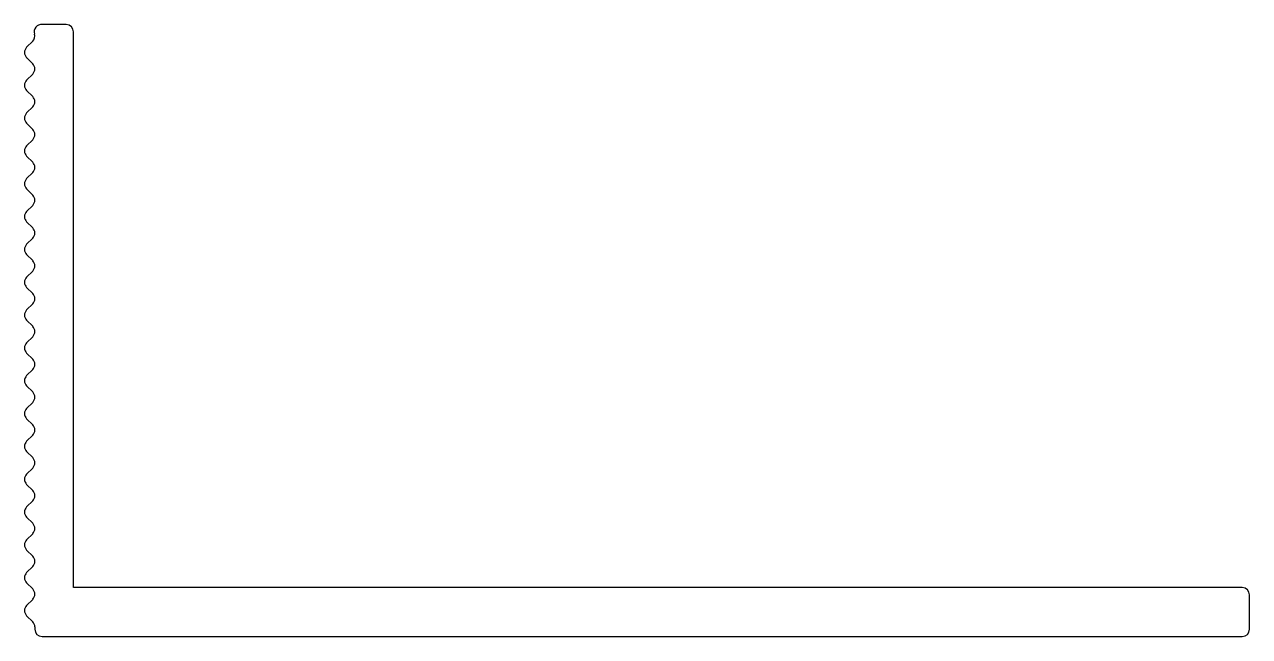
# Model space of a CAD drawing. Extents: x 829 to 879, y 1832 to 1857.
import ezdxf

# ---------------------------------------------------------------- set-up
doc = ezdxf.new("R2010")
doc.units = 0
doc.layers.add('TARAMA', color=7, linetype='CONTINUOUS')

msp = doc.modelspace()

# ---------------------------------------------------------------- linework, layer by layer
at = {"layer": 'TARAMA'}
for p, q in [((830.681, 1857.002), (829.701, 1857.002)), ((830.981, 1834.002), (830.981, 1856.702)), ((829.313, 1856.318), (829.067, 1856.072)), ((829.067, 1855.648), (829.313, 1855.401)), ((829.313, 1854.977), (829.067, 1854.731)), ((829.067, 1854.307), (829.313, 1854.06)), ((829.313, 1853.636), (829.067, 1853.39)), ((829.067, 1852.966), (829.313, 1852.719)), ((829.313, 1852.295), (829.067, 1852.049)), ((829.067, 1851.625), (829.313, 1851.378)), ((829.313, 1850.954), (829.067, 1850.708)), ((829.067, 1850.284), (829.313, 1850.037)), ((829.313, 1849.613), (829.067, 1849.367)), ((829.067, 1848.943), (829.313, 1848.696)), ((829.313, 1848.272), (829.067, 1848.026)), ((829.067, 1847.602), (829.313, 1847.356)), ((829.313, 1846.931), (829.067, 1846.685)), ((829.067, 1846.261), (829.313, 1846.015)), ((829.313, 1845.59), (829.067, 1845.344)), ((829.067, 1844.92), (829.313, 1844.674)), ((829.313, 1844.249), (829.067, 1844.003)), ((829.067, 1843.579), (829.313, 1843.333)), ((829.313, 1842.908), (829.067, 1842.662)), ((829.067, 1842.238), (829.313, 1841.992)), ((829.313, 1841.567), (829.067, 1841.321)), ((829.067, 1840.897), (829.313, 1840.651)), ((829.313, 1840.226), (829.067, 1839.98)), ((829.067, 1839.556), (829.313, 1839.31)), ((829.313, 1838.885), (829.067, 1838.639)), ((829.067, 1838.215), (829.313, 1837.969)), ((829.313, 1837.544), (829.067, 1837.298)), ((829.067, 1836.874), (829.313, 1836.628)), ((829.313, 1836.203), (829.067, 1835.957)), ((829.067, 1835.533), (829.313, 1835.287)), ((829.313, 1834.862), (829.067, 1834.616)), ((829.067, 1834.192), (829.313, 1833.946)), ((878.681, 1834.002), (830.981, 1834.002)), ((878.981, 1832.302), (878.981, 1833.702)), ((829.313, 1833.521), (829.067, 1833.275)), ((829.067, 1832.851), (829.313, 1832.605)), ((829.401, 1832.393), (829.401, 1832.302)), ((829.701, 1832.002), (878.681, 1832.002))]:
    msp.add_line(p, q, dxfattribs=at)
for centre, start, end in [((829.101, 1856.53), 315, 16.0084), ((829.675, 1856.703), 85.1027, 197.5586), ((830.681, 1856.702), 0, 90), ((829.279, 1855.86), 135, 225), ((829.101, 1855.189), 315, 45), ((829.279, 1854.519), 135, 225), ((829.101, 1853.848), 315, 45), ((829.279, 1853.178), 135, 225), ((829.101, 1852.507), 315, 45), ((829.279, 1851.837), 135, 225), ((829.101, 1851.166), 315, 45), ((829.279, 1850.496), 135, 225), ((829.101, 1849.825), 315, 45), ((829.279, 1849.155), 135, 225), ((829.101, 1848.484), 315, 45), ((829.279, 1847.814), 135, 225), ((829.101, 1847.143), 315, 45), ((829.279, 1846.473), 135, 225), ((829.101, 1845.802), 315, 45), ((829.279, 1845.132), 135, 225), ((829.101, 1844.461), 315, 45), ((829.279, 1843.791), 135, 225), ((829.101, 1843.12), 315, 45), ((829.279, 1842.45), 135, 225), ((829.101, 1841.779), 315, 45), ((829.279, 1841.109), 135, 225), ((829.101, 1840.438), 315, 45), ((829.279, 1839.768), 135, 225), ((829.101, 1839.098), 315, 45), ((829.279, 1838.427), 135, 225), ((829.101, 1837.757), 315, 45), ((829.279, 1837.086), 135, 225), ((829.101, 1836.416), 315, 45), ((829.279, 1835.745), 135, 225), ((829.101, 1835.075), 315, 45), ((829.279, 1834.404), 135, 225), ((829.101, 1833.734), 315, 45), ((878.681, 1833.702), 0, 90), ((829.279, 1833.063), 135, 225), ((829.101, 1832.393), 0, 45), ((829.701, 1832.302), 180, 270), ((878.681, 1832.302), 270, 360)]:
    msp.add_arc(centre, 0.3, start, end, dxfattribs=at)

doc.saveas('drawing.dxf')
